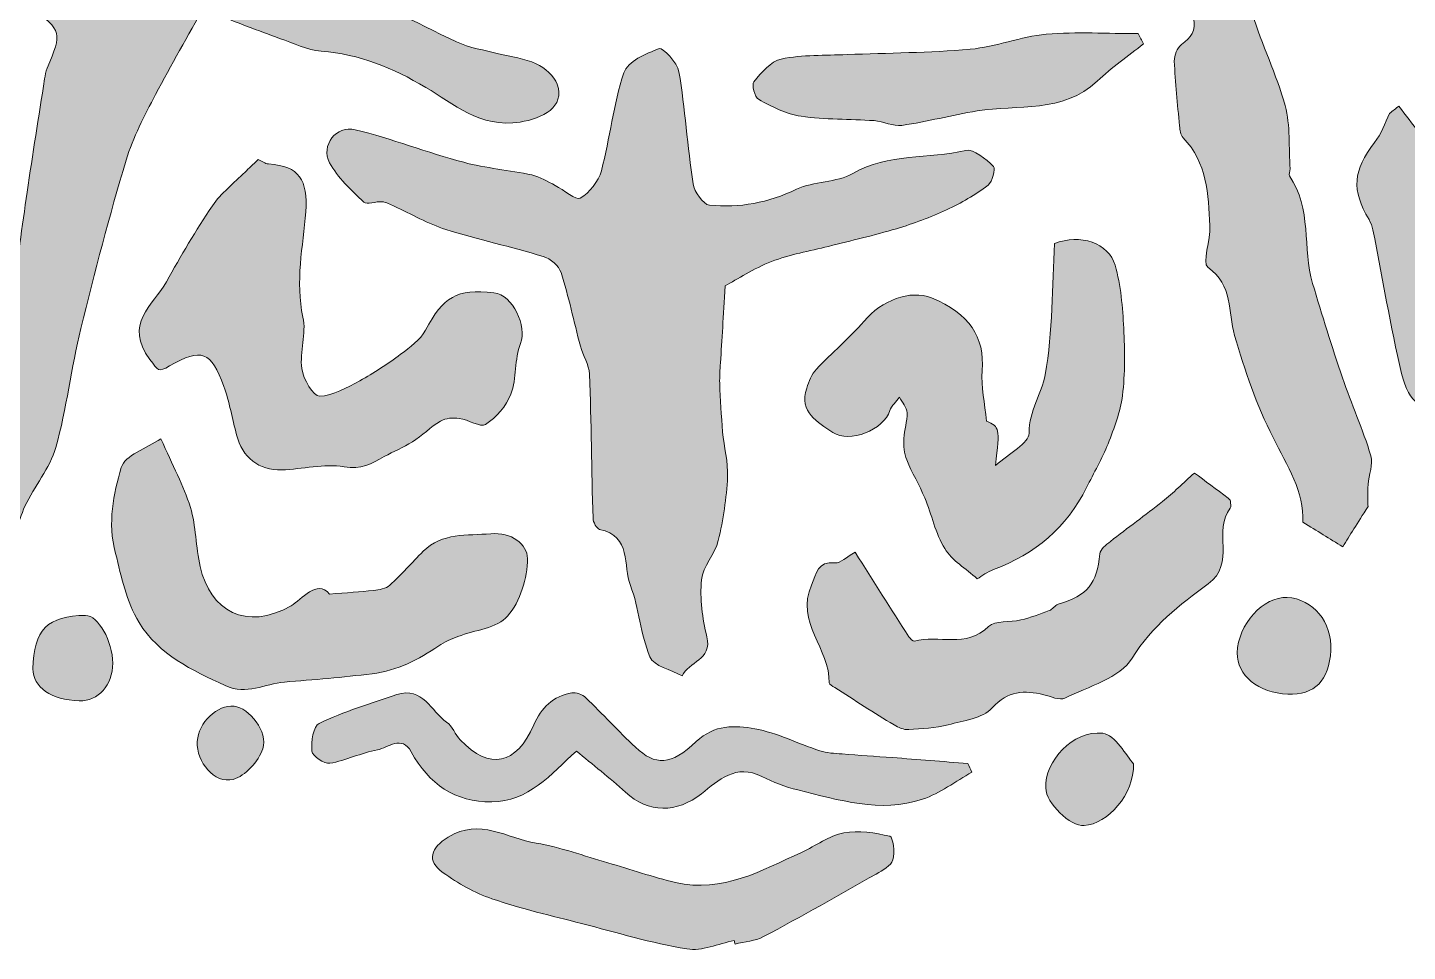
# Model space of a CAD drawing. Header units: centimetres. Extents: x 3.3 to 18.4, y 5.2 to 29.8.
# Drawn here: x 7.51 to 13.38, y 5.23 to 9.16 of the extents above; entities that cross this region are included whole.
import ezdxf

# ---------------------------------------------------------------- set-up
doc = ezdxf.new("R2010")
doc.units = ezdxf.units.CM
doc.header["$MEASUREMENT"] = 0
doc.layers.add('Layer 1', color=7, linetype='Continuous', lineweight=0)

# ---------------------------------------------------------------- blocks, each defined once
blk = doc.blocks.new('Block_0')
at = {"layer": 'Layer 1', "true_color": 0x000000, "transparency": 33554687}
h = blk.add_hatch(color=18, dxfattribs=at)
h.dxf.hatch_style = 2
edge = h.paths.add_edge_path()
edge.add_spline(control_points=[(8.2635, 9.254), (8.1922, 9.1263), (8.1203, 9.0037), (8.0548, 8.8777), (8.0078, 8.7873), (7.9584, 8.6955), (7.9295, 8.5986), (7.8588, 8.3619), (7.7954, 8.1228), (7.7368, 7.8827), (7.6959, 7.7153), (7.6769, 7.5422), (7.6304, 7.3765), (7.6056, 7.288), (7.5384, 7.2123), (7.4993, 7.1267), (7.4684, 7.0592), (7.4514, 6.9853), (7.4277, 6.9145), (7.3758, 6.7602), (7.3268, 6.6048), (7.2688, 6.4528), (7.2574, 6.423), (7.2115, 6.4051), (7.1795, 6.3849), (7.167, 6.377), (7.1488, 6.378), (7.1331, 6.3753), (6.9478, 6.3428), (6.9566, 6.3407), (6.9983, 6.5171), (7.0185, 6.6023), (7.0405, 6.6775), (7.0866, 6.7544), (7.128, 6.8232), (7.1215, 6.919), (7.1487, 6.9987), (7.1941, 7.1316), (7.2661, 7.2576), (7.2953, 7.3934), (7.316, 7.4894), (7.3609, 7.5479), (7.4265, 7.6101), (7.4489, 7.6313), (7.4314, 7.6938), (7.4335, 7.7374), (7.4383, 7.8332), (7.44, 7.9294), (7.4504, 8.0247), (7.4664, 8.171), (7.4874, 8.3169), (7.5086, 8.4626), (7.5319, 8.6232), (7.5576, 8.7834), (7.5826, 8.9437), (7.5851, 8.9592), (7.5876, 8.9753), (7.5936, 8.9897), (7.6587, 9.1447), (7.6564, 9.1416), (7.5273, 9.2512), (7.4823, 9.2895), (7.4599, 9.3541), (7.4153, 9.3932), (7.262, 9.5276), (7.1027, 9.6553), (6.9473, 9.7874), (6.9113, 9.818), (6.8712, 9.8508), (6.8514, 9.8916), (6.8331, 9.9294), (6.8394, 9.9792), (6.8348, 10.0238), (6.8722, 10.0203), (6.915, 10.0273), (6.9462, 10.0116), (7.0927, 9.9378), (7.2366, 9.8586), (7.3804, 9.7795), (7.4703, 9.73), (7.5584, 9.6773), (7.6473, 9.626), (7.6577, 9.6338), (7.668, 9.6416), (7.6784, 9.6494), (7.6619, 9.6813), (7.6518, 9.7196), (7.6277, 9.7439), (7.5535, 9.8185), (7.4707, 9.8849), (7.3982, 9.961), (7.3753, 9.9851), (7.3743, 10.03), (7.3545, 10.094), (7.5522, 9.9888), (7.7153, 9.8947), (7.8848, 9.8141), (8.0425, 9.7392), (8.2104, 9.6857), (8.3676, 9.6099), (8.519, 9.5369), (8.6608, 9.4446), (8.8096, 9.3659), (8.9831, 9.2743), (9.1583, 9.1857), (9.3354, 9.1013), (9.3903, 9.0752), (9.4537, 9.0667), (9.5134, 9.051), (9.5673, 9.0368), (9.6251, 9.0312), (9.6745, 9.0079), (9.7107, 8.9909), (9.7511, 8.9565), (9.7636, 8.9208), (9.7971, 8.8249), (9.702, 8.7754), (9.6056, 8.7603), (9.4356, 8.7338), (9.32, 8.8393), (9.2051, 8.9073), (9.0613, 8.9923), (8.9232, 9.0484), (8.7599, 9.0617), (8.6996, 9.0666), (8.6406, 9.095), (8.5823, 9.1161), (8.4904, 9.1493), (8.3991, 9.1841), (8.3087, 9.2212), (8.286, 9.2305), (8.2678, 9.2507), (8.2635, 9.254)], knot_values=[0, 0, 0, 0, 1, 1, 1, 2, 2, 2, 3, 3, 3, 4, 4, 4, 5, 5, 5, 6, 6, 6, 7, 7, 7, 8, 8, 8, 9, 9, 9, 10, 10, 10, 11, 11, 11, 12, 12, 12, 13, 13, 13, 14, 14, 14, 15, 15, 15, 16, 16, 16, 17, 17, 17, 18, 18, 18, 19, 19, 19, 20, 20, 20, 21, 21, 21, 22, 22, 22, 23, 23, 23, 24, 24, 24, 25, 25, 25, 26, 26, 26, 27, 27, 27, 28, 28, 28, 29, 29, 29, 30, 30, 30, 31, 31, 31, 32, 32, 32, 33, 33, 33, 34, 34, 34, 35, 35, 35, 36, 36, 36, 37, 37, 37, 38, 38, 38, 39, 39, 39, 40, 40, 40, 41, 41, 41, 42, 42, 42, 43, 43, 43, 44, 44, 44, 44], degree=3, periodic=0)
h = blk.add_hatch(color=18, dxfattribs=at)
h.dxf.hatch_style = 2
edge = h.paths.add_edge_path()
edge.add_spline(control_points=[(13.2128, 7.126), (13.167, 7.0532), (13.1351, 7.0025), (13.1052, 6.9549), (13.0497, 6.9891), (12.9958, 7.0223), (12.936, 7.0591), (12.9419, 7.1874), (12.8701, 7.2989), (12.8089, 7.4191), (12.739, 7.5563), (12.688, 7.705), (12.6455, 7.8535), (12.6168, 7.9541), (12.64, 8.0662), (12.5313, 8.143), (12.5059, 8.1609), (12.5441, 8.2594), (12.5406, 8.3201), (12.533, 8.453), (12.5288, 8.5886), (12.4259, 8.6938), (12.415, 8.705), (12.4127, 8.727), (12.411, 8.7445), (12.4022, 8.8362), (12.3924, 8.9279), (12.3887, 9.0199), (12.3878, 9.0433), (12.4012, 9.076), (12.4192, 9.0897), (12.4605, 9.1211), (12.4832, 9.1442), (12.4692, 9.2067), (12.4624, 9.2368), (12.5181, 9.3076), (12.5546, 9.315), (12.6226, 9.3288), (12.692, 9.3115), (12.7202, 9.2211), (12.7613, 9.0891), (12.8239, 8.9634), (12.8601, 8.8304), (12.8832, 8.7452), (12.8755, 8.6516), (12.8811, 8.5617), (12.8818, 8.5516), (12.8739, 8.5377), (12.8783, 8.5314), (12.9754, 8.3926), (12.9335, 8.2241), (12.9773, 8.0745), (13.0167, 7.9399), (13.0591, 7.8061), (13.1043, 7.6734), (13.1423, 7.562), (13.1905, 7.454), (13.225, 7.3416), (13.2361, 7.3057), (13.2159, 7.2608), (13.2133, 7.2198), (13.2109, 7.1807), (13.2128, 7.1413), (13.2128, 7.126)], knot_values=[0, 0, 0, 0, 1, 1, 1, 2, 2, 2, 3, 3, 3, 4, 4, 4, 5, 5, 5, 6, 6, 6, 7, 7, 7, 8, 8, 8, 9, 9, 9, 10, 10, 10, 11, 11, 11, 12, 12, 12, 13, 13, 13, 14, 14, 14, 15, 15, 15, 16, 16, 16, 17, 17, 17, 18, 18, 18, 19, 19, 19, 20, 20, 20, 21, 21, 21, 21], degree=3, periodic=0)
h = blk.add_hatch(color=18, dxfattribs=at)
h.dxf.hatch_style = 2
edge = h.paths.add_edge_path()
edge.add_spline(control_points=[(12.258, 9.0933), (12.1921, 9.0407), (12.1223, 8.9921), (12.0611, 8.9345), (11.9132, 8.7953), (11.7235, 8.8363), (11.5497, 8.8076), (11.4427, 8.79), (11.3374, 8.7618), (11.2301, 8.7464), (11.1924, 8.741), (11.1516, 8.7635), (11.1117, 8.7664), (11.0081, 8.7737), (10.903, 8.7699), (10.8007, 8.785), (10.738, 8.7943), (10.6769, 8.826), (10.6203, 8.8571), (10.6036, 8.8663), (10.5899, 8.9197), (10.6001, 8.9319), (10.6323, 8.9708), (10.6724, 9.0194), (10.7168, 9.0285), (10.8075, 9.0471), (10.9029, 9.0432), (10.9964, 9.0471), (11.1712, 9.0545), (11.3467, 9.0543), (11.5207, 9.0701), (11.6296, 9.08), (11.7353, 9.1239), (11.8442, 9.1336), (11.9737, 9.1451), (12.105, 9.1363), (12.2355, 9.1363), (12.243, 9.122), (12.2505, 9.1077), (12.258, 9.0933)], knot_values=[0, 0, 0, 0, 1, 1, 1, 2, 2, 2, 3, 3, 3, 4, 4, 4, 5, 5, 5, 6, 6, 6, 7, 7, 7, 8, 8, 8, 9, 9, 9, 10, 10, 10, 11, 11, 11, 12, 12, 12, 13, 13, 13, 13], degree=3, periodic=0)
h = blk.add_hatch(color=18, dxfattribs=at)
h.dxf.hatch_style = 2
edge = h.paths.add_edge_path()
edge.add_spline(control_points=[(10.4784, 8.0642), (10.4703, 7.9331), (10.464, 7.8346), (10.4581, 7.7361), (10.4563, 7.7073), (10.4537, 7.6784), (10.4549, 7.6497), (10.4578, 7.5809), (10.4612, 7.512), (10.4673, 7.4434), (10.473, 7.3792), (10.4916, 7.3149), (10.4883, 7.2514), (10.4836, 7.1608), (10.4705, 7.0695), (10.4489, 6.9814), (10.4346, 6.923), (10.3827, 6.8714), (10.3772, 6.8139), (10.3696, 6.7345), (10.3814, 6.6503), (10.4003, 6.5719), (10.4244, 6.4726), (10.3205, 6.4664), (10.295, 6.4056), (10.2476, 6.4318), (10.1746, 6.4471), (10.158, 6.4864), (10.1174, 6.5823), (10.1128, 6.6931), (10.0748, 6.7905), (10.0424, 6.8732), (10.0812, 7.0005), (9.9438, 7.0285), (9.9313, 7.031), (9.9162, 7.0595), (9.9158, 7.0764), (9.9099, 7.2806), (9.9086, 7.485), (9.9009, 7.6892), (9.8993, 7.7292), (9.8729, 7.7677), (9.8621, 7.808), (9.8343, 7.912), (9.8128, 8.0179), (9.7799, 8.1202), (9.7707, 8.1488), (9.7344, 8.1796), (9.7042, 8.1888), (9.5673, 8.2305), (9.4268, 8.2605), (9.2904, 8.3036), (9.2141, 8.3277), (9.1433, 8.3693), (9.0698, 8.4026), (9.0531, 8.4101), (9.036, 8.4199), (9.0185, 8.4215), (8.9921, 8.4238), (8.9539, 8.4078), (8.9405, 8.4205), (8.8869, 8.4712), (8.8297, 8.5239), (8.7953, 8.5874), (8.756, 8.6604), (8.8238, 8.7482), (8.9041, 8.728), (9.0598, 8.689), (9.2106, 8.6311), (9.3656, 8.5894), (9.4604, 8.5639), (9.5598, 8.5562), (9.6561, 8.5356), (9.6907, 8.5282), (9.7226, 8.5074), (9.755, 8.491), (9.792, 8.4721), (9.843, 8.426), (9.8614, 8.4368), (9.9014, 8.4603), (9.9395, 8.5085), (9.9516, 8.5537), (9.9884, 8.6913), (10.0018, 8.8357), (10.047, 8.9698), (10.063, 9.0174), (10.1407, 9.0523), (10.1976, 9.0726), (10.213, 9.0781), (10.2747, 9.0129), (10.2812, 8.9745), (10.3076, 8.8169), (10.3175, 8.6565), (10.3418, 8.4984), (10.3471, 8.4639), (10.3842, 8.4099), (10.4109, 8.4072), (10.5389, 8.3942), (10.662, 8.4172), (10.7816, 8.4744), (10.8554, 8.5096), (10.9513, 8.5018), (11.021, 8.5418), (11.1727, 8.6289), (11.3432, 8.6018), (11.5021, 8.6397), (11.5352, 8.6476), (11.5864, 8.6026), (11.6197, 8.5716), (11.6295, 8.5625), (11.6151, 8.506), (11.5963, 8.4918), (11.542, 8.4509), (11.4819, 8.416), (11.4201, 8.3873), (11.3513, 8.3553), (11.2794, 8.3289), (11.2067, 8.3071), (11.1115, 8.2785), (11.0142, 8.2567), (10.9178, 8.232), (10.8367, 8.2112), (10.7529, 8.1977), (10.6754, 8.1676), (10.5989, 8.1379), (10.529, 8.0914), (10.4784, 8.0642)], knot_values=[0, 0, 0, 0, 1, 1, 1, 2, 2, 2, 3, 3, 3, 4, 4, 4, 5, 5, 5, 6, 6, 6, 7, 7, 7, 8, 8, 8, 9, 9, 9, 10, 10, 10, 11, 11, 11, 12, 12, 12, 13, 13, 13, 14, 14, 14, 15, 15, 15, 16, 16, 16, 17, 17, 17, 18, 18, 18, 19, 19, 19, 20, 20, 20, 21, 21, 21, 22, 22, 22, 23, 23, 23, 24, 24, 24, 25, 25, 25, 26, 26, 26, 27, 27, 27, 28, 28, 28, 29, 29, 29, 30, 30, 30, 31, 31, 31, 32, 32, 32, 33, 33, 33, 34, 34, 34, 35, 35, 35, 36, 36, 36, 37, 37, 37, 38, 38, 38, 39, 39, 39, 40, 40, 40, 41, 41, 41, 42, 42, 42, 42], degree=3, periodic=0)
h = blk.add_hatch(color=18, dxfattribs=at)
h.dxf.hatch_style = 2
edge = h.paths.add_edge_path()
edge.add_spline(control_points=[(13.344, 8.8285), (13.4012, 8.7523), (13.4625, 8.6787), (13.5135, 8.5986), (13.5334, 8.5675), (13.5272, 8.5207), (13.5381, 8.4826), (13.5656, 8.387), (13.5986, 8.293), (13.6246, 8.1971), (13.6546, 8.0865), (13.6845, 7.9755), (13.7052, 7.863), (13.7224, 7.7692), (13.6195, 7.5809), (13.5493, 7.5593), (13.4467, 7.5278), (13.3871, 7.5598), (13.3559, 7.6915), (13.3082, 7.8932), (13.2742, 8.0983), (13.2339, 8.3018), (13.2309, 8.3169), (13.225, 8.3323), (13.2172, 8.3455), (13.1413, 8.4723), (13.1493, 8.5554), (13.2411, 8.6733), (13.2692, 8.7093), (13.284, 8.7555), (13.3049, 8.7971), (13.3179, 8.8076), (13.3309, 8.818), (13.344, 8.8285)], knot_values=[0, 0, 0, 0, 1, 1, 1, 2, 2, 2, 3, 3, 3, 4, 4, 4, 5, 5, 5, 6, 6, 6, 7, 7, 7, 8, 8, 8, 9, 9, 9, 10, 10, 10, 11, 11, 11, 11], degree=3, periodic=0)
h = blk.add_hatch(color=18, dxfattribs=at)
h.dxf.hatch_style = 2
edge = h.paths.add_edge_path()
edge.add_spline(control_points=[(8.4908, 8.6006), (8.5067, 8.5938), (8.5208, 8.5831), (8.5355, 8.5821), (8.6675, 8.5733), (8.703, 8.5139), (8.6936, 8.3789), (8.6832, 8.2308), (8.6479, 8.0834), (8.6819, 7.9314), (8.6973, 7.8622), (8.667, 7.7836), (8.6769, 7.712), (8.683, 7.6679), (8.7269, 7.5939), (8.752, 7.5947), (8.8099, 7.5964), (8.869, 7.6312), (8.9234, 7.6605), (8.9841, 7.6931), (9.0421, 7.7318), (9.0974, 7.7731), (9.1367, 7.8023), (9.181, 7.8341), (9.2031, 7.8754), (9.2793, 8.0179), (9.3348, 8.0523), (9.4941, 8.0344), (9.5757, 8.0252), (9.6357, 7.8913), (9.6072, 7.819), (9.5808, 7.7522), (9.5916, 7.6709), (9.5664, 7.6033), (9.5478, 7.5531), (9.5043, 7.5044), (9.459, 7.4751), (9.4367, 7.4606), (9.3855, 7.4955), (9.3465, 7.5007), (9.3205, 7.5041), (9.2885, 7.5017), (9.2668, 7.489), (9.2244, 7.464), (9.1889, 7.4273), (9.1473, 7.4006), (9.1097, 7.3764), (9.0667, 7.3607), (9.0278, 7.3381), (8.9747, 7.3073), (8.9287, 7.2824), (8.8569, 7.2945), (8.7714, 7.3089), (8.6799, 7.2851), (8.5909, 7.2815), (8.4952, 7.2777), (8.4229, 7.3361), (8.3991, 7.4305), (8.3818, 7.4994), (8.369, 7.57), (8.3452, 7.6367), (8.2922, 7.7856), (8.2499, 7.8023), (8.1145, 7.7238), (8.0644, 7.6947), (8.0667, 7.7045), (8.0311, 7.7512), (7.9171, 7.9004), (8.0441, 7.9808), (8.1011, 8.0816), (8.163, 8.1911), (8.2257, 8.3005), (8.2965, 8.4043), (8.3334, 8.4584), (8.3884, 8.5003), (8.4354, 8.5475), (8.4516, 8.5638), (8.4686, 8.5794), (8.4908, 8.6006)], knot_values=[0, 0, 0, 0, 1, 1, 1, 2, 2, 2, 3, 3, 3, 4, 4, 4, 5, 5, 5, 6, 6, 6, 7, 7, 7, 8, 8, 8, 9, 9, 9, 10, 10, 10, 11, 11, 11, 12, 12, 12, 13, 13, 13, 14, 14, 14, 15, 15, 15, 16, 16, 16, 17, 17, 17, 18, 18, 18, 19, 19, 19, 20, 20, 20, 21, 21, 21, 22, 22, 22, 23, 23, 23, 24, 24, 24, 25, 25, 25, 26, 26, 26, 26], degree=3, periodic=0)
h = blk.add_hatch(color=18, dxfattribs=at)
h.dxf.hatch_style = 2
edge = h.paths.add_edge_path()
edge.add_spline(control_points=[(11.59, 7.4892), (11.6463, 7.463), (11.6463, 7.463), (11.6285, 7.2998), (11.6856, 7.3521), (11.7719, 7.3957), (11.7712, 7.4378), (11.7696, 7.5339), (11.8254, 7.6053), (11.8396, 7.6859), (11.872, 7.8709), (11.8684, 8.0622), (11.879, 8.2436), (11.9878, 8.2876), (12.1099, 8.2453), (12.1369, 8.1516), (12.1617, 8.0658), (12.1688, 7.9736), (12.1737, 7.8836), (12.1788, 7.7885), (12.1796, 7.6919), (12.1682, 7.5977), (12.1598, 7.5278), (12.1332, 7.4591), (12.1069, 7.3929), (12.0815, 7.3287), (12.0461, 7.2685), (12.0153, 7.2065), (11.931, 7.0367), (11.7974, 6.9234), (11.6202, 6.8585), (11.5936, 6.8487), (11.5704, 6.8299), (11.5507, 6.8184), (11.5016, 6.8623), (11.443, 6.8963), (11.412, 6.947), (11.3724, 7.0119), (11.357, 7.0912), (11.3272, 7.1627), (11.3043, 7.2177), (11.2725, 7.2689), (11.2504, 7.3241), (11.2393, 7.3517), (11.2373, 7.3847), (11.2383, 7.415), (11.2395, 7.4516), (11.2533, 7.4882), (11.2517, 7.5243), (11.2506, 7.5468), (11.2311, 7.5685), (11.2199, 7.5905), (11.2058, 7.5717), (11.1854, 7.5549), (11.1788, 7.5338), (11.1534, 7.453), (11.0074, 7.3923), (10.9354, 7.441), (10.871, 7.4846), (10.7913, 7.5263), (10.8251, 7.6289), (10.8345, 7.6575), (10.8461, 7.6886), (10.8661, 7.7097), (10.9318, 7.7795), (11.007, 7.8407), (11.0687, 7.9136), (11.143, 8.0017), (11.2644, 8.0495), (11.356, 8.0127), (11.5169, 7.948), (11.5829, 7.8454), (11.5712, 7.7037), (11.5655, 7.6352), (11.5826, 7.5647), (11.59, 7.4892)], knot_values=[0, 0, 0, 0, 1, 1, 1, 2, 2, 2, 3, 3, 3, 4, 4, 4, 5, 5, 5, 6, 6, 6, 7, 7, 7, 8, 8, 8, 9, 9, 9, 10, 10, 10, 11, 11, 11, 12, 12, 12, 13, 13, 13, 14, 14, 14, 15, 15, 15, 16, 16, 16, 17, 17, 17, 18, 18, 18, 19, 19, 19, 20, 20, 20, 21, 21, 21, 22, 22, 22, 23, 23, 23, 24, 24, 24, 25, 25, 25, 25], degree=3, periodic=0)
h = blk.add_hatch(color=18, dxfattribs=at)
h.dxf.hatch_style = 2
edge = h.paths.add_edge_path()
edge.add_spline(control_points=[(8.0774, 7.4142), (8.1271, 7.3009), (8.1744, 7.2145), (8.2028, 7.1223), (8.2274, 7.042), (8.226, 6.954), (8.2445, 6.8713), (8.2866, 6.6825), (8.4397, 6.5947), (8.6314, 6.7035), (8.6773, 6.7296), (8.7409, 6.8195), (8.7944, 6.7537), (8.8694, 6.7595), (8.9261, 6.7625), (8.9823, 6.7691), (9.006, 6.7719), (9.0346, 6.7762), (9.0508, 6.7909), (9.1009, 6.8362), (9.1452, 6.8878), (9.1933, 6.9354), (9.2745, 7.0157), (9.3794, 7.0012), (9.4807, 7.0102), (9.5691, 7.018), (9.6365, 6.9656), (9.6371, 6.9049), (9.6378, 6.8217), (9.6059, 6.7221), (9.5527, 6.6596), (9.5088, 6.6082), (9.4134, 6.6012), (9.3414, 6.5731), (9.3132, 6.5621), (9.2841, 6.5506), (9.2593, 6.5336), (9.1728, 6.4743), (9.0862, 6.429), (8.9756, 6.415), (8.8515, 6.3992), (8.7272, 6.3894), (8.6029, 6.3796), (8.5197, 6.373), (8.4436, 6.3216), (8.351, 6.3648), (8.2096, 6.4308), (8.0704, 6.4937), (7.9845, 6.6331), (7.9286, 6.7238), (7.9111, 6.8244), (7.8845, 6.9262), (7.8494, 7.0607), (7.8759, 7.1768), (7.9088, 7.2914), (7.9237, 7.3434), (8.0172, 7.3729), (8.0774, 7.4142)], knot_values=[0, 0, 0, 0, 1, 1, 1, 2, 2, 2, 3, 3, 3, 4, 4, 4, 5, 5, 5, 6, 6, 6, 7, 7, 7, 8, 8, 8, 9, 9, 9, 10, 10, 10, 11, 11, 11, 12, 12, 12, 13, 13, 13, 14, 14, 14, 15, 15, 15, 16, 16, 16, 17, 17, 17, 18, 18, 18, 19, 19, 19, 19], degree=3, periodic=0)
h = blk.add_hatch(color=18, dxfattribs=at)
h.dxf.hatch_style = 2
edge = h.paths.add_edge_path()
edge.add_spline(control_points=[(11.0308, 6.9315), (11.1096, 6.8077), (11.1844, 6.6898), (11.2598, 6.5723), (11.2651, 6.5642), (11.2771, 6.5522), (11.2828, 6.5537), (11.386, 6.5811), (11.5035, 6.5221), (11.5987, 6.6154), (11.6265, 6.6427), (11.6895, 6.6323), (11.7354, 6.6434), (11.7767, 6.6534), (11.817, 6.6682), (11.8568, 6.6833), (11.8706, 6.6886), (11.8802, 6.7057), (11.894, 6.71), (12.0217, 6.749), (12.0597, 6.7968), (12.0718, 6.9244), (12.0736, 6.9434), (12.0985, 6.963), (12.1167, 6.9773), (12.1898, 7.0347), (12.2656, 7.0888), (12.3383, 7.1469), (12.3843, 7.1837), (12.4266, 7.2254), (12.4741, 7.2682), (12.5186, 7.2353), (12.5685, 7.1985), (12.6182, 7.1613), (12.6222, 7.1583), (12.6267, 7.1534), (12.6273, 7.1489), (12.6285, 7.1388), (12.6318, 7.1249), (12.6267, 7.1186), (12.5512, 7.0247), (12.6522, 6.8833), (12.5331, 6.7969), (12.411, 6.7083), (12.2946, 6.6183), (12.2094, 6.4805), (12.1575, 6.3966), (12.0237, 6.3611), (11.9231, 6.3111), (11.901, 6.3001), (11.8634, 6.3187), (11.8334, 6.3256), (11.7504, 6.3448), (11.6817, 6.3441), (11.6134, 6.2695), (11.5731, 6.2253), (11.492, 6.2148), (11.4269, 6.198), (11.3726, 6.184), (11.3151, 6.1805), (11.2587, 6.1774), (11.2383, 6.1762), (11.2148, 6.1861), (11.1965, 6.1973), (11.1115, 6.249), (11.0278, 6.3028), (10.9439, 6.3562), (10.9351, 6.3618), (10.9201, 6.3694), (10.9203, 6.3757), (10.9258, 6.5196), (10.7754, 6.634), (10.8453, 6.7919), (10.8673, 6.8415), (10.87, 6.8934), (10.9454, 6.8865), (10.9685, 6.8844), (10.9943, 6.9113), (11.0308, 6.9315)], knot_values=[0, 0, 0, 0, 1, 1, 1, 2, 2, 2, 3, 3, 3, 4, 4, 4, 5, 5, 5, 6, 6, 6, 7, 7, 7, 8, 8, 8, 9, 9, 9, 10, 10, 10, 11, 11, 11, 12, 12, 12, 13, 13, 13, 14, 14, 14, 15, 15, 15, 16, 16, 16, 17, 17, 17, 18, 18, 18, 19, 19, 19, 20, 20, 20, 21, 21, 21, 22, 22, 22, 23, 23, 23, 24, 24, 24, 25, 25, 25, 26, 26, 26, 26], degree=3, periodic=0)
h = blk.add_hatch(color=18, dxfattribs=at)
h.dxf.hatch_style = 2
edge = h.paths.add_edge_path()
edge.add_spline(control_points=[(12.8714, 6.3279), (12.7465, 6.3332), (12.654, 6.4087), (12.6564, 6.5036), (12.6594, 6.6249), (12.7673, 6.7443), (12.869, 6.7391), (12.9786, 6.7334), (13.0611, 6.6335), (13.0546, 6.5144), (13.0476, 6.3859), (12.9858, 6.323), (12.8714, 6.3279)], knot_values=[0, 0, 0, 0, 1, 1, 1, 2, 2, 2, 3, 3, 3, 4, 4, 4, 4], degree=3, periodic=0)
h = blk.add_hatch(color=18, dxfattribs=at)
h.dxf.hatch_style = 2
edge = h.paths.add_edge_path()
edge.add_spline(control_points=[(7.8728, 6.4593), (7.8732, 6.3677), (7.81, 6.2969), (7.7303, 6.2996), (7.6112, 6.3036), (7.5326, 6.3578), (7.5334, 6.4353), (7.5353, 6.6009), (7.5956, 6.6623), (7.7573, 6.663), (7.8102, 6.6633), (7.8724, 6.5535), (7.8728, 6.4593)], knot_values=[0, 0, 0, 0, 1, 1, 1, 2, 2, 2, 3, 3, 3, 4, 4, 4, 4], degree=3, periodic=0)
h = blk.add_hatch(color=18, dxfattribs=at)
h.dxf.hatch_style = 2
edge = h.paths.add_edge_path()
edge.add_spline(control_points=[(11.5277, 5.9967), (11.458, 5.9575), (11.3922, 5.9064), (11.3177, 5.8815), (11.1376, 5.8212), (10.9613, 5.8786), (10.7865, 5.9208), (10.7342, 5.9334), (10.6824, 5.9534), (10.6344, 5.9779), (10.5245, 6.0338), (10.45, 5.9623), (10.3774, 5.9048), (10.2726, 5.822), (10.1512, 5.8215), (10.0538, 5.911), (9.9864, 5.973), (9.9136, 6.0291), (9.8451, 6.0863), (9.7366, 5.9859), (9.6407, 5.8719), (9.4847, 5.8698), (9.3291, 5.8677), (9.217, 5.9467), (9.1423, 6.0828), (9.102, 6.1562), (9.0445, 6.0997), (8.9984, 6.0914), (8.9297, 6.0791), (8.8648, 6.0453), (8.7961, 6.0341), (8.7728, 6.0303), (8.7225, 6.0649), (8.7202, 6.0859), (8.7159, 6.1252), (8.7259, 6.1925), (8.7505, 6.204), (8.8568, 6.2535), (8.97, 6.2888), (9.0818, 6.326), (9.1922, 6.3627), (9.2269, 6.2546), (9.2932, 6.2085), (9.3179, 6.1913), (9.3297, 6.1566), (9.3513, 6.1336), (9.4753, 6.0025), (9.5899, 6.027), (9.6639, 6.1977), (9.6947, 6.2689), (9.7467, 6.3199), (9.8254, 6.3336), (9.8438, 6.3368), (9.8706, 6.3262), (9.8848, 6.3127), (9.9567, 6.2442), (10.0238, 6.1705), (10.0963, 6.1026), (10.1807, 6.0234), (10.2476, 6.0236), (10.3552, 6.1263), (10.4326, 6.2002), (10.5204, 6.196), (10.6042, 6.1808), (10.6989, 6.1637), (10.7881, 6.1175), (10.8807, 6.0872), (10.9106, 6.0774), (10.9437, 6.0765), (10.9755, 6.0739), (11.047, 6.068), (11.1186, 6.0638), (11.1902, 6.0584), (11.297, 6.0503), (11.4038, 6.0417), (11.5106, 6.0333), (11.5163, 6.0211), (11.522, 6.0089), (11.5277, 5.9967)], knot_values=[0, 0, 0, 0, 1, 1, 1, 2, 2, 2, 3, 3, 3, 4, 4, 4, 5, 5, 5, 6, 6, 6, 7, 7, 7, 8, 8, 8, 9, 9, 9, 10, 10, 10, 11, 11, 11, 12, 12, 12, 13, 13, 13, 14, 14, 14, 15, 15, 15, 16, 16, 16, 17, 17, 17, 18, 18, 18, 19, 19, 19, 20, 20, 20, 21, 21, 21, 22, 22, 22, 23, 23, 23, 24, 24, 24, 25, 25, 25, 26, 26, 26, 26], degree=3, periodic=0)
h = blk.add_hatch(color=18, dxfattribs=at)
h.dxf.hatch_style = 2
edge = h.paths.add_edge_path()
edge.add_spline(control_points=[(8.2323, 6.1269), (8.2364, 6.2066), (8.3179, 6.2845), (8.3891, 6.2769), (8.4528, 6.27), (8.5356, 6.1669), (8.5109, 6.0961), (8.4923, 6.0428), (8.4364, 5.9793), (8.3852, 5.9659), (8.3049, 5.9449), (8.2278, 6.0398), (8.2323, 6.1269)], knot_values=[0, 0, 0, 0, 1, 1, 1, 2, 2, 2, 3, 3, 3, 4, 4, 4, 4], degree=3, periodic=0)
h = blk.add_hatch(color=18, dxfattribs=at)
h.dxf.hatch_style = 2
edge = h.paths.add_edge_path()
edge.add_spline(control_points=[(12.2151, 6.0322), (12.2194, 5.9003), (12.1039, 5.7765), (12.0056, 5.7695), (11.9451, 5.7652), (11.8442, 5.8636), (11.8416, 5.9295), (11.8372, 6.0427), (11.9564, 6.1753), (12.084, 6.1616), (12.1387, 6.1558), (12.1843, 6.0646), (12.2151, 6.0322)], knot_values=[0, 0, 0, 0, 1, 1, 1, 2, 2, 2, 3, 3, 3, 4, 4, 4, 4], degree=3, periodic=0)
h = blk.add_hatch(color=18, dxfattribs=at)
h.dxf.hatch_style = 2
edge = h.paths.add_edge_path()
edge.add_spline(control_points=[(10.5166, 5.2805), (10.4494, 5.2673), (10.3788, 5.2345), (10.3155, 5.2449), (10.1642, 5.2699), (10.0161, 5.3144), (9.8672, 5.3529), (9.7395, 5.3858), (9.6106, 5.4156), (9.486, 5.458), (9.4123, 5.4831), (9.3415, 5.5238), (9.2777, 5.5691), (9.2059, 5.62), (9.2257, 5.6743), (9.2995, 5.7199), (9.4342, 5.8032), (9.5512, 5.7153), (9.6738, 5.6946), (9.7773, 5.6772), (9.8775, 5.6402), (9.979, 5.6111), (10.0752, 5.5834), (10.17, 5.5499), (10.2674, 5.5274), (10.4658, 5.4814), (10.6327, 5.578), (10.8028, 5.6555), (10.8632, 5.683), (10.9199, 5.726), (10.9829, 5.7382), (11.0456, 5.7504), (11.1154, 5.7384), (11.179, 5.7238), (11.1915, 5.721), (11.2012, 5.6545), (11.1917, 5.6236), (11.1841, 5.5984), (11.1481, 5.5788), (11.1209, 5.5634), (10.962, 5.4731), (10.803, 5.3831), (10.6417, 5.2972), (10.6058, 5.278), (10.5608, 5.2758), (10.5199, 5.2658), (10.5188, 5.2707), (10.5177, 5.2756), (10.5166, 5.2805)], knot_values=[0, 0, 0, 0, 1, 1, 1, 2, 2, 2, 3, 3, 3, 4, 4, 4, 5, 5, 5, 6, 6, 6, 7, 7, 7, 8, 8, 8, 9, 9, 9, 10, 10, 10, 11, 11, 11, 12, 12, 12, 13, 13, 13, 14, 14, 14, 15, 15, 15, 16, 16, 16, 16], degree=3, periodic=0)
at = {"layer": 'Layer 1'}
for points, knots in [([(8.2635, 9.254), (8.1922, 9.1263), (8.1203, 9.0037), (8.0548, 8.8777), (8.0078, 8.7873), (7.9584, 8.6955), (7.9295, 8.5986), (7.8588, 8.3619), (7.7954, 8.1228), (7.7368, 7.8827), (7.6959, 7.7153), (7.6769, 7.5422), (7.6304, 7.3765), (7.6056, 7.288), (7.5384, 7.2123), (7.4993, 7.1267), (7.4684, 7.0592), (7.4514, 6.9853), (7.4277, 6.9145), (7.3758, 6.7602), (7.3268, 6.6048), (7.2688, 6.4528), (7.2574, 6.423), (7.2115, 6.4051), (7.1795, 6.3849), (7.167, 6.377), (7.1488, 6.378), (7.1331, 6.3753), (6.9478, 6.3428), (6.9566, 6.3407), (6.9983, 6.5171), (7.0185, 6.6023), (7.0405, 6.6775), (7.0866, 6.7544), (7.128, 6.8232), (7.1215, 6.919), (7.1487, 6.9987), (7.1941, 7.1316), (7.2661, 7.2576), (7.2953, 7.3934), (7.316, 7.4894), (7.3609, 7.5479), (7.4265, 7.6101), (7.4489, 7.6313), (7.4314, 7.6938), (7.4335, 7.7374), (7.4383, 7.8332), (7.44, 7.9294), (7.4504, 8.0247), (7.4664, 8.171), (7.4874, 8.3169), (7.5086, 8.4626), (7.5319, 8.6232), (7.5576, 8.7834), (7.5826, 8.9437), (7.5851, 8.9592), (7.5876, 8.9753), (7.5936, 8.9897), (7.6587, 9.1447), (7.6564, 9.1416), (7.5273, 9.2512), (7.4823, 9.2895), (7.4599, 9.3541), (7.4153, 9.3932), (7.262, 9.5276), (7.1027, 9.6553), (6.9473, 9.7874), (6.9113, 9.818), (6.8712, 9.8508), (6.8514, 9.8916), (6.8331, 9.9294), (6.8394, 9.9792), (6.8348, 10.0238), (6.8722, 10.0203), (6.915, 10.0273), (6.9462, 10.0116), (7.0927, 9.9378), (7.2366, 9.8586), (7.3804, 9.7795), (7.4703, 9.73), (7.5584, 9.6773), (7.6473, 9.626), (7.6577, 9.6338), (7.668, 9.6416), (7.6784, 9.6494), (7.6619, 9.6813), (7.6518, 9.7196), (7.6277, 9.7439), (7.5535, 9.8185), (7.4707, 9.8849), (7.3982, 9.961), (7.3753, 9.9851), (7.3743, 10.03), (7.3545, 10.094), (7.5522, 9.9888), (7.7153, 9.8947), (7.8848, 9.8141), (8.0425, 9.7392), (8.2104, 9.6857), (8.3676, 9.6099), (8.519, 9.5369), (8.6608, 9.4446), (8.8096, 9.3659), (8.9831, 9.2743), (9.1583, 9.1857), (9.3354, 9.1013), (9.3903, 9.0752), (9.4537, 9.0667), (9.5134, 9.051), (9.5673, 9.0368), (9.6251, 9.0312), (9.6745, 9.0079), (9.7107, 8.9909), (9.7511, 8.9565), (9.7636, 8.9208), (9.7971, 8.8249), (9.702, 8.7754), (9.6056, 8.7603), (9.4356, 8.7338), (9.32, 8.8393), (9.2051, 8.9073), (9.0613, 8.9923), (8.9232, 9.0484), (8.7599, 9.0617), (8.6996, 9.0666), (8.6406, 9.095), (8.5823, 9.1161), (8.4904, 9.1493), (8.3991, 9.1841), (8.3087, 9.2212), (8.286, 9.2305), (8.2678, 9.2507), (8.2635, 9.254)], [0, 0, 0, 0, 1, 1, 1, 2, 2, 2, 3, 3, 3, 4, 4, 4, 5, 5, 5, 6, 6, 6, 7, 7, 7, 8, 8, 8, 9, 9, 9, 10, 10, 10, 11, 11, 11, 12, 12, 12, 13, 13, 13, 14, 14, 14, 15, 15, 15, 16, 16, 16, 17, 17, 17, 18, 18, 18, 19, 19, 19, 20, 20, 20, 21, 21, 21, 22, 22, 22, 23, 23, 23, 24, 24, 24, 25, 25, 25, 26, 26, 26, 27, 27, 27, 28, 28, 28, 29, 29, 29, 30, 30, 30, 31, 31, 31, 32, 32, 32, 33, 33, 33, 34, 34, 34, 35, 35, 35, 36, 36, 36, 37, 37, 37, 38, 38, 38, 39, 39, 39, 40, 40, 40, 41, 41, 41, 42, 42, 42, 43, 43, 43, 44, 44, 44, 44]), ([(13.2128, 7.126), (13.167, 7.0532), (13.1351, 7.0025), (13.1052, 6.9549), (13.0497, 6.9891), (12.9958, 7.0223), (12.936, 7.0591), (12.9419, 7.1874), (12.8701, 7.2989), (12.8089, 7.4191), (12.739, 7.5563), (12.688, 7.705), (12.6455, 7.8535), (12.6168, 7.9541), (12.64, 8.0662), (12.5313, 8.143), (12.5059, 8.1609), (12.5441, 8.2594), (12.5406, 8.3201), (12.533, 8.453), (12.5288, 8.5886), (12.4259, 8.6938), (12.415, 8.705), (12.4127, 8.727), (12.411, 8.7445), (12.4022, 8.8362), (12.3924, 8.9279), (12.3887, 9.0199), (12.3878, 9.0433), (12.4012, 9.076), (12.4192, 9.0897), (12.4605, 9.1211), (12.4832, 9.1442), (12.4692, 9.2067), (12.4624, 9.2368), (12.5181, 9.3076), (12.5546, 9.315), (12.6226, 9.3288), (12.692, 9.3115), (12.7202, 9.2211), (12.7613, 9.0891), (12.8239, 8.9634), (12.8601, 8.8304), (12.8832, 8.7452), (12.8755, 8.6516), (12.8811, 8.5617), (12.8818, 8.5516), (12.8739, 8.5377), (12.8783, 8.5314), (12.9754, 8.3926), (12.9335, 8.2241), (12.9773, 8.0745), (13.0167, 7.9399), (13.0591, 7.8061), (13.1043, 7.6734), (13.1423, 7.562), (13.1905, 7.454), (13.225, 7.3416), (13.2361, 7.3057), (13.2159, 7.2608), (13.2133, 7.2198), (13.2109, 7.1807), (13.2128, 7.1413), (13.2128, 7.126)], [0, 0, 0, 0, 1, 1, 1, 2, 2, 2, 3, 3, 3, 4, 4, 4, 5, 5, 5, 6, 6, 6, 7, 7, 7, 8, 8, 8, 9, 9, 9, 10, 10, 10, 11, 11, 11, 12, 12, 12, 13, 13, 13, 14, 14, 14, 15, 15, 15, 16, 16, 16, 17, 17, 17, 18, 18, 18, 19, 19, 19, 20, 20, 20, 21, 21, 21, 21]), ([(12.258, 9.0933), (12.1921, 9.0407), (12.1223, 8.9921), (12.0611, 8.9345), (11.9132, 8.7953), (11.7235, 8.8363), (11.5497, 8.8076), (11.4427, 8.79), (11.3374, 8.7618), (11.2301, 8.7464), (11.1924, 8.741), (11.1516, 8.7635), (11.1117, 8.7664), (11.0081, 8.7737), (10.903, 8.7699), (10.8007, 8.785), (10.738, 8.7943), (10.6769, 8.826), (10.6203, 8.8571), (10.6036, 8.8663), (10.5899, 8.9197), (10.6001, 8.9319), (10.6323, 8.9708), (10.6724, 9.0194), (10.7168, 9.0285), (10.8075, 9.0471), (10.9029, 9.0432), (10.9964, 9.0471), (11.1712, 9.0545), (11.3467, 9.0543), (11.5207, 9.0701), (11.6296, 9.08), (11.7353, 9.1239), (11.8442, 9.1336), (11.9737, 9.1451), (12.105, 9.1363), (12.2355, 9.1363), (12.243, 9.122), (12.2505, 9.1077), (12.258, 9.0933)], [0, 0, 0, 0, 1, 1, 1, 2, 2, 2, 3, 3, 3, 4, 4, 4, 5, 5, 5, 6, 6, 6, 7, 7, 7, 8, 8, 8, 9, 9, 9, 10, 10, 10, 11, 11, 11, 12, 12, 12, 13, 13, 13, 13]), ([(10.4784, 8.0642), (10.4703, 7.9331), (10.464, 7.8346), (10.4581, 7.7361), (10.4563, 7.7073), (10.4537, 7.6784), (10.4549, 7.6497), (10.4578, 7.5809), (10.4612, 7.512), (10.4673, 7.4434), (10.473, 7.3792), (10.4916, 7.3149), (10.4883, 7.2514), (10.4836, 7.1608), (10.4705, 7.0695), (10.4489, 6.9814), (10.4346, 6.923), (10.3827, 6.8714), (10.3772, 6.8139), (10.3696, 6.7345), (10.3814, 6.6503), (10.4003, 6.5719), (10.4244, 6.4726), (10.3205, 6.4664), (10.295, 6.4056), (10.2476, 6.4318), (10.1746, 6.4471), (10.158, 6.4864), (10.1174, 6.5823), (10.1128, 6.6931), (10.0748, 6.7905), (10.0424, 6.8732), (10.0812, 7.0005), (9.9438, 7.0285), (9.9313, 7.031), (9.9162, 7.0595), (9.9158, 7.0764), (9.9099, 7.2806), (9.9086, 7.485), (9.9009, 7.6892), (9.8993, 7.7292), (9.8729, 7.7677), (9.8621, 7.808), (9.8343, 7.912), (9.8128, 8.0179), (9.7799, 8.1202), (9.7707, 8.1488), (9.7344, 8.1796), (9.7042, 8.1888), (9.5673, 8.2305), (9.4268, 8.2605), (9.2904, 8.3036), (9.2141, 8.3277), (9.1433, 8.3693), (9.0698, 8.4026), (9.0531, 8.4101), (9.036, 8.4199), (9.0185, 8.4215), (8.9921, 8.4238), (8.9539, 8.4078), (8.9405, 8.4205), (8.8869, 8.4712), (8.8297, 8.5239), (8.7953, 8.5874), (8.756, 8.6604), (8.8238, 8.7482), (8.9041, 8.728), (9.0598, 8.689), (9.2106, 8.6311), (9.3656, 8.5894), (9.4604, 8.5639), (9.5598, 8.5562), (9.6561, 8.5356), (9.6907, 8.5282), (9.7226, 8.5074), (9.755, 8.491), (9.792, 8.4721), (9.843, 8.426), (9.8614, 8.4368), (9.9014, 8.4603), (9.9395, 8.5085), (9.9516, 8.5537), (9.9884, 8.6913), (10.0018, 8.8357), (10.047, 8.9698), (10.063, 9.0174), (10.1407, 9.0523), (10.1976, 9.0726), (10.213, 9.0781), (10.2747, 9.0129), (10.2812, 8.9745), (10.3076, 8.8169), (10.3175, 8.6565), (10.3418, 8.4984), (10.3471, 8.4639), (10.3842, 8.4099), (10.4109, 8.4072), (10.5389, 8.3942), (10.662, 8.4172), (10.7816, 8.4744), (10.8554, 8.5096), (10.9513, 8.5018), (11.021, 8.5418), (11.1727, 8.6289), (11.3432, 8.6018), (11.5021, 8.6397), (11.5352, 8.6476), (11.5864, 8.6026), (11.6197, 8.5716), (11.6295, 8.5625), (11.6151, 8.506), (11.5963, 8.4918), (11.542, 8.4509), (11.4819, 8.416), (11.4201, 8.3873), (11.3513, 8.3553), (11.2794, 8.3289), (11.2067, 8.3071), (11.1115, 8.2785), (11.0142, 8.2567), (10.9178, 8.232), (10.8367, 8.2112), (10.7529, 8.1977), (10.6754, 8.1676), (10.5989, 8.1379), (10.529, 8.0914), (10.4784, 8.0642)], [0, 0, 0, 0, 1, 1, 1, 2, 2, 2, 3, 3, 3, 4, 4, 4, 5, 5, 5, 6, 6, 6, 7, 7, 7, 8, 8, 8, 9, 9, 9, 10, 10, 10, 11, 11, 11, 12, 12, 12, 13, 13, 13, 14, 14, 14, 15, 15, 15, 16, 16, 16, 17, 17, 17, 18, 18, 18, 19, 19, 19, 20, 20, 20, 21, 21, 21, 22, 22, 22, 23, 23, 23, 24, 24, 24, 25, 25, 25, 26, 26, 26, 27, 27, 27, 28, 28, 28, 29, 29, 29, 30, 30, 30, 31, 31, 31, 32, 32, 32, 33, 33, 33, 34, 34, 34, 35, 35, 35, 36, 36, 36, 37, 37, 37, 38, 38, 38, 39, 39, 39, 40, 40, 40, 41, 41, 41, 42, 42, 42, 42]), ([(13.344, 8.8285), (13.4012, 8.7523), (13.4625, 8.6787), (13.5135, 8.5986), (13.5334, 8.5675), (13.5272, 8.5207), (13.5381, 8.4826), (13.5656, 8.387), (13.5986, 8.293), (13.6246, 8.1971), (13.6546, 8.0865), (13.6845, 7.9755), (13.7052, 7.863), (13.7224, 7.7692), (13.6195, 7.5809), (13.5493, 7.5593), (13.4467, 7.5278), (13.3871, 7.5598), (13.3559, 7.6915), (13.3082, 7.8932), (13.2742, 8.0983), (13.2339, 8.3018), (13.2309, 8.3169), (13.225, 8.3323), (13.2172, 8.3455), (13.1413, 8.4723), (13.1493, 8.5554), (13.2411, 8.6733), (13.2692, 8.7093), (13.284, 8.7555), (13.3049, 8.7971), (13.3179, 8.8076), (13.3309, 8.818), (13.344, 8.8285)], [0, 0, 0, 0, 1, 1, 1, 2, 2, 2, 3, 3, 3, 4, 4, 4, 5, 5, 5, 6, 6, 6, 7, 7, 7, 8, 8, 8, 9, 9, 9, 10, 10, 10, 11, 11, 11, 11]), ([(8.4908, 8.6006), (8.5067, 8.5938), (8.5208, 8.5831), (8.5355, 8.5821), (8.6675, 8.5733), (8.703, 8.5139), (8.6936, 8.3789), (8.6832, 8.2308), (8.6479, 8.0834), (8.6819, 7.9314), (8.6973, 7.8622), (8.667, 7.7836), (8.6769, 7.712), (8.683, 7.6679), (8.7269, 7.5939), (8.752, 7.5947), (8.8099, 7.5964), (8.869, 7.6312), (8.9234, 7.6605), (8.9841, 7.6931), (9.0421, 7.7318), (9.0974, 7.7731), (9.1367, 7.8023), (9.181, 7.8341), (9.2031, 7.8754), (9.2793, 8.0179), (9.3348, 8.0523), (9.4941, 8.0344), (9.5757, 8.0252), (9.6357, 7.8913), (9.6072, 7.819), (9.5808, 7.7522), (9.5916, 7.6709), (9.5664, 7.6033), (9.5478, 7.5531), (9.5043, 7.5044), (9.459, 7.4751), (9.4367, 7.4606), (9.3855, 7.4955), (9.3465, 7.5007), (9.3205, 7.5041), (9.2885, 7.5017), (9.2668, 7.489), (9.2244, 7.464), (9.1889, 7.4273), (9.1473, 7.4006), (9.1097, 7.3764), (9.0667, 7.3607), (9.0278, 7.3381), (8.9747, 7.3073), (8.9287, 7.2824), (8.8569, 7.2945), (8.7714, 7.3089), (8.6799, 7.2851), (8.5909, 7.2815), (8.4952, 7.2777), (8.4229, 7.3361), (8.3991, 7.4305), (8.3818, 7.4994), (8.369, 7.57), (8.3452, 7.6367), (8.2922, 7.7856), (8.2499, 7.8023), (8.1145, 7.7238), (8.0644, 7.6947), (8.0667, 7.7045), (8.0311, 7.7512), (7.9171, 7.9004), (8.0441, 7.9808), (8.1011, 8.0816), (8.163, 8.1911), (8.2257, 8.3005), (8.2965, 8.4043), (8.3334, 8.4584), (8.3884, 8.5003), (8.4354, 8.5475), (8.4516, 8.5638), (8.4686, 8.5794), (8.4908, 8.6006)], [0, 0, 0, 0, 1, 1, 1, 2, 2, 2, 3, 3, 3, 4, 4, 4, 5, 5, 5, 6, 6, 6, 7, 7, 7, 8, 8, 8, 9, 9, 9, 10, 10, 10, 11, 11, 11, 12, 12, 12, 13, 13, 13, 14, 14, 14, 15, 15, 15, 16, 16, 16, 17, 17, 17, 18, 18, 18, 19, 19, 19, 20, 20, 20, 21, 21, 21, 22, 22, 22, 23, 23, 23, 24, 24, 24, 25, 25, 25, 26, 26, 26, 26]), ([(11.59, 7.4892), (11.6463, 7.463), (11.6463, 7.463), (11.6285, 7.2998), (11.6856, 7.3521), (11.7719, 7.3957), (11.7712, 7.4378), (11.7696, 7.5339), (11.8254, 7.6053), (11.8396, 7.6859), (11.872, 7.8709), (11.8684, 8.0622), (11.879, 8.2436), (11.9878, 8.2876), (12.1099, 8.2453), (12.1369, 8.1516), (12.1617, 8.0658), (12.1688, 7.9736), (12.1737, 7.8836), (12.1788, 7.7885), (12.1796, 7.6919), (12.1682, 7.5977), (12.1598, 7.5278), (12.1332, 7.4591), (12.1069, 7.3929), (12.0815, 7.3287), (12.0461, 7.2685), (12.0153, 7.2065), (11.931, 7.0367), (11.7974, 6.9234), (11.6202, 6.8585), (11.5936, 6.8487), (11.5704, 6.8299), (11.5507, 6.8184), (11.5016, 6.8623), (11.443, 6.8963), (11.412, 6.947), (11.3724, 7.0119), (11.357, 7.0912), (11.3272, 7.1627), (11.3043, 7.2177), (11.2725, 7.2689), (11.2504, 7.3241), (11.2393, 7.3517), (11.2373, 7.3847), (11.2383, 7.415), (11.2395, 7.4516), (11.2533, 7.4882), (11.2517, 7.5243), (11.2506, 7.5468), (11.2311, 7.5685), (11.2199, 7.5905), (11.2058, 7.5717), (11.1854, 7.5549), (11.1788, 7.5338), (11.1534, 7.453), (11.0074, 7.3923), (10.9354, 7.441), (10.871, 7.4846), (10.7913, 7.5263), (10.8251, 7.6289), (10.8345, 7.6575), (10.8461, 7.6886), (10.8661, 7.7097), (10.9318, 7.7795), (11.007, 7.8407), (11.0687, 7.9136), (11.143, 8.0017), (11.2644, 8.0495), (11.356, 8.0127), (11.5169, 7.948), (11.5829, 7.8454), (11.5712, 7.7037), (11.5655, 7.6352), (11.5826, 7.5647), (11.59, 7.4892)], [0, 0, 0, 0, 1, 1, 1, 2, 2, 2, 3, 3, 3, 4, 4, 4, 5, 5, 5, 6, 6, 6, 7, 7, 7, 8, 8, 8, 9, 9, 9, 10, 10, 10, 11, 11, 11, 12, 12, 12, 13, 13, 13, 14, 14, 14, 15, 15, 15, 16, 16, 16, 17, 17, 17, 18, 18, 18, 19, 19, 19, 20, 20, 20, 21, 21, 21, 22, 22, 22, 23, 23, 23, 24, 24, 24, 25, 25, 25, 25]), ([(8.0774, 7.4142), (8.1271, 7.3009), (8.1744, 7.2145), (8.2028, 7.1223), (8.2274, 7.042), (8.226, 6.954), (8.2445, 6.8713), (8.2866, 6.6825), (8.4397, 6.5947), (8.6314, 6.7035), (8.6773, 6.7296), (8.7409, 6.8195), (8.7944, 6.7537), (8.8694, 6.7595), (8.9261, 6.7625), (8.9823, 6.7691), (9.006, 6.7719), (9.0346, 6.7762), (9.0508, 6.7909), (9.1009, 6.8362), (9.1452, 6.8878), (9.1933, 6.9354), (9.2745, 7.0157), (9.3794, 7.0012), (9.4807, 7.0102), (9.5691, 7.018), (9.6365, 6.9656), (9.6371, 6.9049), (9.6378, 6.8217), (9.6059, 6.7221), (9.5527, 6.6596), (9.5088, 6.6082), (9.4134, 6.6012), (9.3414, 6.5731), (9.3132, 6.5621), (9.2841, 6.5506), (9.2593, 6.5336), (9.1728, 6.4743), (9.0862, 6.429), (8.9756, 6.415), (8.8515, 6.3992), (8.7272, 6.3894), (8.6029, 6.3796), (8.5197, 6.373), (8.4436, 6.3216), (8.351, 6.3648), (8.2096, 6.4308), (8.0704, 6.4937), (7.9845, 6.6331), (7.9286, 6.7238), (7.9111, 6.8244), (7.8845, 6.9262), (7.8494, 7.0607), (7.8759, 7.1768), (7.9088, 7.2914), (7.9237, 7.3434), (8.0172, 7.3729), (8.0774, 7.4142)], [0, 0, 0, 0, 1, 1, 1, 2, 2, 2, 3, 3, 3, 4, 4, 4, 5, 5, 5, 6, 6, 6, 7, 7, 7, 8, 8, 8, 9, 9, 9, 10, 10, 10, 11, 11, 11, 12, 12, 12, 13, 13, 13, 14, 14, 14, 15, 15, 15, 16, 16, 16, 17, 17, 17, 18, 18, 18, 19, 19, 19, 19]), ([(11.0308, 6.9315), (11.1096, 6.8077), (11.1844, 6.6898), (11.2598, 6.5723), (11.2651, 6.5642), (11.2771, 6.5522), (11.2828, 6.5537), (11.386, 6.5811), (11.5035, 6.5221), (11.5987, 6.6154), (11.6265, 6.6427), (11.6895, 6.6323), (11.7354, 6.6434), (11.7767, 6.6534), (11.817, 6.6682), (11.8568, 6.6833), (11.8706, 6.6886), (11.8802, 6.7057), (11.894, 6.71), (12.0217, 6.749), (12.0597, 6.7968), (12.0718, 6.9244), (12.0736, 6.9434), (12.0985, 6.963), (12.1167, 6.9773), (12.1898, 7.0347), (12.2656, 7.0888), (12.3383, 7.1469), (12.3843, 7.1837), (12.4266, 7.2254), (12.4741, 7.2682), (12.5186, 7.2353), (12.5685, 7.1985), (12.6182, 7.1613), (12.6222, 7.1583), (12.6267, 7.1534), (12.6273, 7.1489), (12.6285, 7.1388), (12.6318, 7.1249), (12.6267, 7.1186), (12.5512, 7.0247), (12.6522, 6.8833), (12.5331, 6.7969), (12.411, 6.7083), (12.2946, 6.6183), (12.2094, 6.4805), (12.1575, 6.3966), (12.0237, 6.3611), (11.9231, 6.3111), (11.901, 6.3001), (11.8634, 6.3187), (11.8334, 6.3256), (11.7504, 6.3448), (11.6817, 6.3441), (11.6134, 6.2695), (11.5731, 6.2253), (11.492, 6.2148), (11.4269, 6.198), (11.3726, 6.184), (11.3151, 6.1805), (11.2587, 6.1774), (11.2383, 6.1762), (11.2148, 6.1861), (11.1965, 6.1973), (11.1115, 6.249), (11.0278, 6.3028), (10.9439, 6.3562), (10.9351, 6.3618), (10.9201, 6.3694), (10.9203, 6.3757), (10.9258, 6.5196), (10.7754, 6.634), (10.8453, 6.7919), (10.8673, 6.8415), (10.87, 6.8934), (10.9454, 6.8865), (10.9685, 6.8844), (10.9943, 6.9113), (11.0308, 6.9315)], [0, 0, 0, 0, 1, 1, 1, 2, 2, 2, 3, 3, 3, 4, 4, 4, 5, 5, 5, 6, 6, 6, 7, 7, 7, 8, 8, 8, 9, 9, 9, 10, 10, 10, 11, 11, 11, 12, 12, 12, 13, 13, 13, 14, 14, 14, 15, 15, 15, 16, 16, 16, 17, 17, 17, 18, 18, 18, 19, 19, 19, 20, 20, 20, 21, 21, 21, 22, 22, 22, 23, 23, 23, 24, 24, 24, 25, 25, 25, 26, 26, 26, 26]), ([(12.8714, 6.3279), (12.7465, 6.3332), (12.654, 6.4087), (12.6564, 6.5036), (12.6594, 6.6249), (12.7673, 6.7443), (12.869, 6.7391), (12.9786, 6.7334), (13.0611, 6.6335), (13.0546, 6.5144), (13.0476, 6.3859), (12.9858, 6.323), (12.8714, 6.3279)], [0, 0, 0, 0, 1, 1, 1, 2, 2, 2, 3, 3, 3, 4, 4, 4, 4]), ([(7.8728, 6.4593), (7.8732, 6.3677), (7.81, 6.2969), (7.7303, 6.2996), (7.6112, 6.3036), (7.5326, 6.3578), (7.5334, 6.4353), (7.5353, 6.6009), (7.5956, 6.6623), (7.7573, 6.663), (7.8102, 6.6633), (7.8724, 6.5535), (7.8728, 6.4593)], [0, 0, 0, 0, 1, 1, 1, 2, 2, 2, 3, 3, 3, 4, 4, 4, 4]), ([(11.5277, 5.9967), (11.458, 5.9575), (11.3922, 5.9064), (11.3177, 5.8815), (11.1376, 5.8212), (10.9613, 5.8786), (10.7865, 5.9208), (10.7342, 5.9334), (10.6824, 5.9534), (10.6344, 5.9779), (10.5245, 6.0338), (10.45, 5.9623), (10.3774, 5.9048), (10.2726, 5.822), (10.1512, 5.8215), (10.0538, 5.911), (9.9864, 5.973), (9.9136, 6.0291), (9.8451, 6.0863), (9.7366, 5.9859), (9.6407, 5.8719), (9.4847, 5.8698), (9.3291, 5.8677), (9.217, 5.9467), (9.1423, 6.0828), (9.102, 6.1562), (9.0445, 6.0997), (8.9984, 6.0914), (8.9297, 6.0791), (8.8648, 6.0453), (8.7961, 6.0341), (8.7728, 6.0303), (8.7225, 6.0649), (8.7202, 6.0859), (8.7159, 6.1252), (8.7259, 6.1925), (8.7505, 6.204), (8.8568, 6.2535), (8.97, 6.2888), (9.0818, 6.326), (9.1922, 6.3627), (9.2269, 6.2546), (9.2932, 6.2085), (9.3179, 6.1913), (9.3297, 6.1566), (9.3513, 6.1336), (9.4753, 6.0025), (9.5899, 6.027), (9.6639, 6.1977), (9.6947, 6.2689), (9.7467, 6.3199), (9.8254, 6.3336), (9.8438, 6.3368), (9.8706, 6.3262), (9.8848, 6.3127), (9.9567, 6.2442), (10.0238, 6.1705), (10.0963, 6.1026), (10.1807, 6.0234), (10.2476, 6.0236), (10.3552, 6.1263), (10.4326, 6.2002), (10.5204, 6.196), (10.6042, 6.1808), (10.6989, 6.1637), (10.7881, 6.1175), (10.8807, 6.0872), (10.9106, 6.0774), (10.9437, 6.0765), (10.9755, 6.0739), (11.047, 6.068), (11.1186, 6.0638), (11.1902, 6.0584), (11.297, 6.0503), (11.4038, 6.0417), (11.5106, 6.0333), (11.5163, 6.0211), (11.522, 6.0089), (11.5277, 5.9967)], [0, 0, 0, 0, 1, 1, 1, 2, 2, 2, 3, 3, 3, 4, 4, 4, 5, 5, 5, 6, 6, 6, 7, 7, 7, 8, 8, 8, 9, 9, 9, 10, 10, 10, 11, 11, 11, 12, 12, 12, 13, 13, 13, 14, 14, 14, 15, 15, 15, 16, 16, 16, 17, 17, 17, 18, 18, 18, 19, 19, 19, 20, 20, 20, 21, 21, 21, 22, 22, 22, 23, 23, 23, 24, 24, 24, 25, 25, 25, 26, 26, 26, 26]), ([(8.2323, 6.1269), (8.2364, 6.2066), (8.3179, 6.2845), (8.3891, 6.2769), (8.4528, 6.27), (8.5356, 6.1669), (8.5109, 6.0961), (8.4923, 6.0428), (8.4364, 5.9793), (8.3852, 5.9659), (8.3049, 5.9449), (8.2278, 6.0398), (8.2323, 6.1269)], [0, 0, 0, 0, 1, 1, 1, 2, 2, 2, 3, 3, 3, 4, 4, 4, 4]), ([(12.2151, 6.0322), (12.2194, 5.9003), (12.1039, 5.7765), (12.0056, 5.7695), (11.9451, 5.7652), (11.8442, 5.8636), (11.8416, 5.9295), (11.8372, 6.0427), (11.9564, 6.1753), (12.084, 6.1616), (12.1387, 6.1558), (12.1843, 6.0646), (12.2151, 6.0322)], [0, 0, 0, 0, 1, 1, 1, 2, 2, 2, 3, 3, 3, 4, 4, 4, 4]), ([(10.5166, 5.2805), (10.4494, 5.2673), (10.3788, 5.2345), (10.3155, 5.2449), (10.1642, 5.2699), (10.0161, 5.3144), (9.8672, 5.3529), (9.7395, 5.3858), (9.6106, 5.4156), (9.486, 5.458), (9.4123, 5.4831), (9.3415, 5.5238), (9.2777, 5.5691), (9.2059, 5.62), (9.2257, 5.6743), (9.2995, 5.7199), (9.4342, 5.8032), (9.5512, 5.7153), (9.6738, 5.6946), (9.7773, 5.6772), (9.8775, 5.6402), (9.979, 5.6111), (10.0752, 5.5834), (10.17, 5.5499), (10.2674, 5.5274), (10.4658, 5.4814), (10.6327, 5.578), (10.8028, 5.6555), (10.8632, 5.683), (10.9199, 5.726), (10.9829, 5.7382), (11.0456, 5.7504), (11.1154, 5.7384), (11.179, 5.7238), (11.1915, 5.721), (11.2012, 5.6545), (11.1917, 5.6236), (11.1841, 5.5984), (11.1481, 5.5788), (11.1209, 5.5634), (10.962, 5.4731), (10.803, 5.3831), (10.6417, 5.2972), (10.6058, 5.278), (10.5608, 5.2758), (10.5199, 5.2658), (10.5188, 5.2707), (10.5177, 5.2756), (10.5166, 5.2805)], [0, 0, 0, 0, 1, 1, 1, 2, 2, 2, 3, 3, 3, 4, 4, 4, 5, 5, 5, 6, 6, 6, 7, 7, 7, 8, 8, 8, 9, 9, 9, 10, 10, 10, 11, 11, 11, 12, 12, 12, 13, 13, 13, 14, 14, 14, 15, 15, 15, 16, 16, 16, 16])]:
    blk.add_open_spline(points, degree=3, knots=knots, dxfattribs=at)

msp = doc.modelspace()

# ---------------------------------------------------------------- block references
at = {"layer": 'Layer 1'}
msp.add_blockref('Block_0', (0, 0), dxfattribs=at)

doc.saveas('drawing.dxf')
